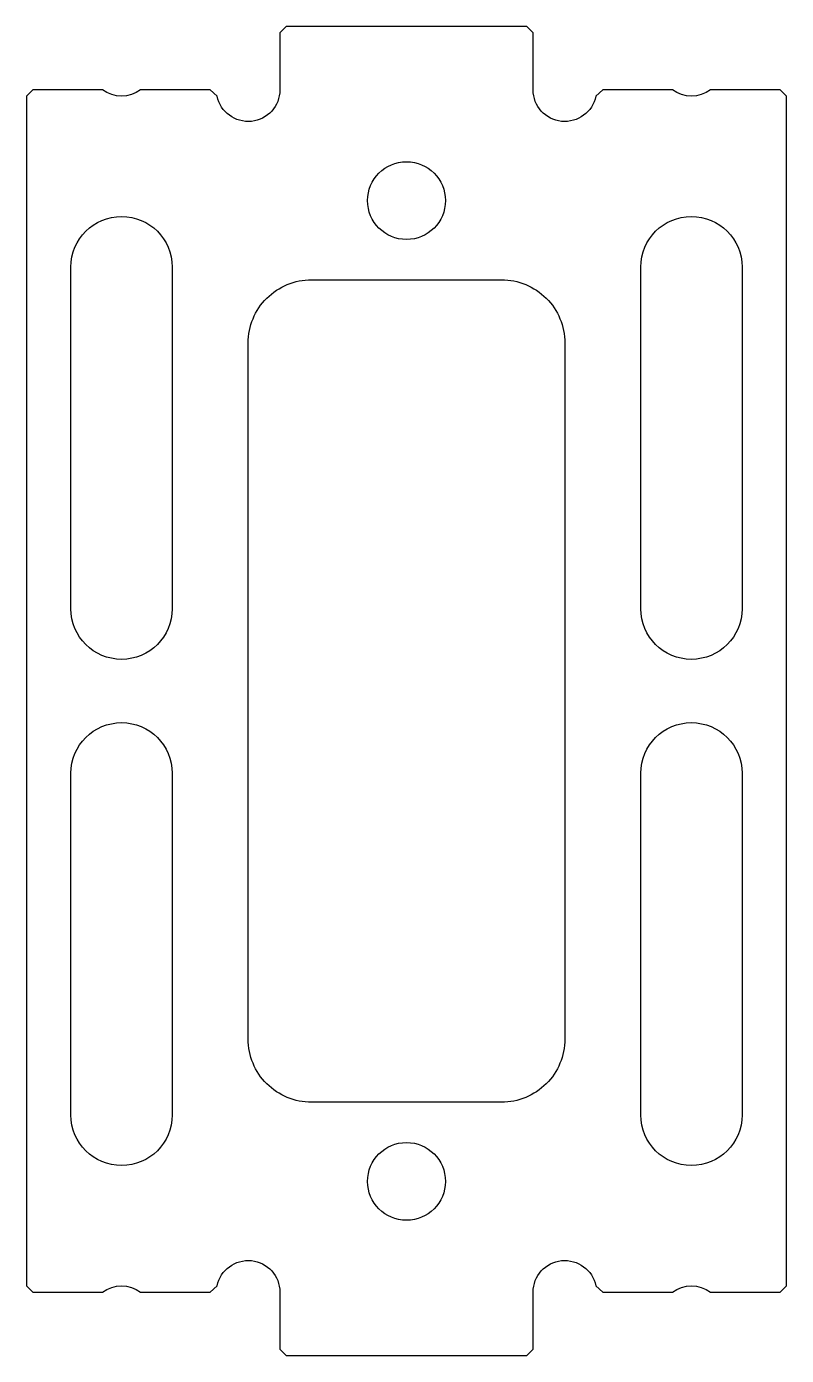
# Model space of a CAD drawing. Header units: millimetres. Extents: x -12 to 12, y -21 to 21.
import ezdxf

# ---------------------------------------------------------------- set-up
doc = ezdxf.new("R2010")
doc.units = ezdxf.units.MM

msp = doc.modelspace()

# ---------------------------------------------------------------- linework, layer by layer
for points in [[(6.2, 19), (5.98, 18.801, -0.904534), (4, 19), (4, 20.8), (3.8, 21), (-3.8, 21), (-4, 20.8), (-4, 19, -0.904534), (-5.98, 18.801), (-6.2, 19), (-8.4, 19, -0.333333), (-9.6, 19), (-11.8, 19), (-12, 18.8), (-12, -18.8), (-11.8, -19), (-9.6, -19, -0.333333), (-8.4, -19), (-6.2, -19), (-5.98, -18.801, -0.904534), (-4, -19), (-4, -20.8), (-3.8, -21), (3.8, -21), (4, -20.8), (4, -19, -0.904534), (5.98, -18.801), (6.2, -19), (8.4, -19, -0.333333), (9.6, -19), (11.8, -19), (12, -18.8), (12, 18.8), (11.8, 19), (9.6, 19, -0.333333), (8.4, 19)], [(-10.6, 2.6), (-10.6, 13.4, -1), (-7.4, 13.4), (-7.4, 2.6, -1)], [(10.6, 2.6, -1), (7.4, 2.6), (7.4, 13.4, -1), (10.6, 13.4)], [(5, 11), (5, -11, -0.414214), (3, -13), (-3, -13, -0.414214), (-5, -11), (-5, 11, -0.414214), (-3, 13), (3, 13, -0.414214)], [(-10.6, -2.6, -1), (-7.4, -2.6), (-7.4, -13.4, -1), (-10.6, -13.4)], [(10.6, -2.6), (10.6, -13.4, -1), (7.4, -13.4), (7.4, -2.6, -1)]]:
    msp.add_lwpolyline(points, format="xyb", close=True)
for centre in [(0, 15.5), (0, -15.5)]:
    msp.add_circle(centre, 1.23)

doc.saveas('drawing.dxf')
